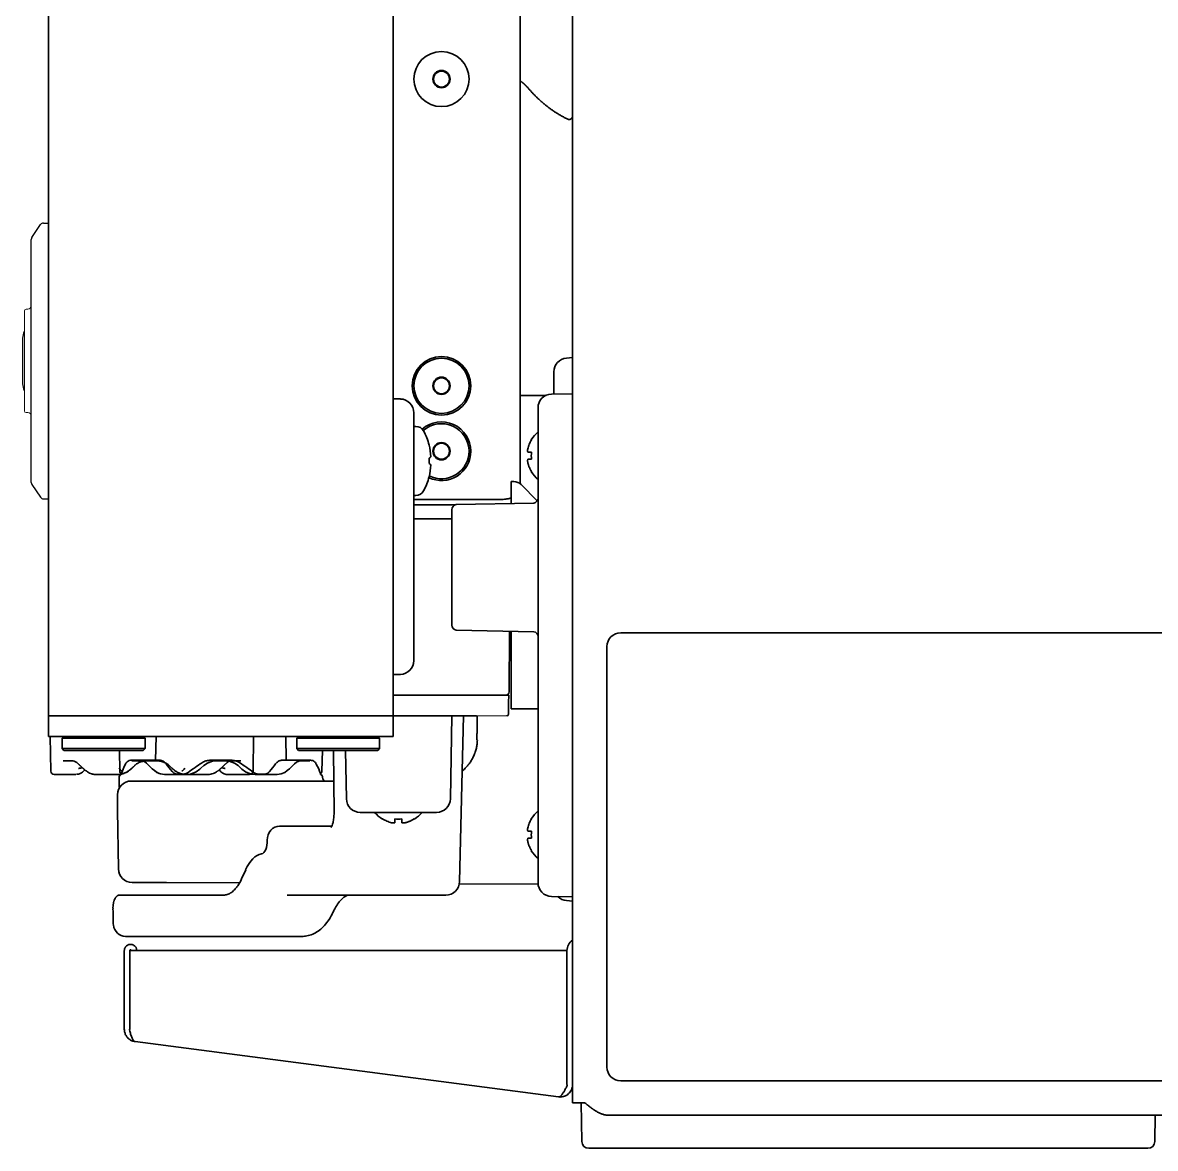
# Model space of a CAD drawing. Extents: x 6569 to 10251, y -294 to 3100.
# Drawn here: x 7409.8 to 7574.1, y 1270.8 to 1434.2 of the extents above; entities that cross this region are included whole.
import ezdxf

# ---------------------------------------------------------------- set-up
doc = ezdxf.new("R2010")
doc.units = 0
doc.header["$LTSCALE"] = 5
doc.layers.get('0').update_dxf_attribs({"linetype": 'CONTINUOUS', "lineweight": 0})
doc.layers.add('1', color=7, linetype='CONTINUOUS', true_color=0xffffff)
doc.layers.add('GEOM', color=7, linetype='CONTINUOUS')

msp = doc.modelspace()

# ---------------------------------------------------------------- linework, layer by layer
at = {"color": 7, "linetype": 'Continuous'}
for p, q in [((7410.06, 1377.83), (7410.06, 1392.33)), ((7410.06, 1377.83), (7410.06, 1392.33)), ((7410.56, 1392.58), (7410.31, 1392.58)), ((7410.56, 1392.58), (7410.31, 1392.58)), ((7410.56, 1377.58), (7410.31, 1377.58)), ((7410.56, 1377.58), (7410.31, 1377.58))]:
    msp.add_line(p, q, dxfattribs=at)
msp.add_line((7475.62, 1333.58), (7480.02, 1333.58))
for centre, radius, start, end in [((7410.31, 1392.33), 0.25, 90, 180), ((7410.31, 1392.33), 0.25, 90, 180), ((7410.56, 1393.08), 0.5, 270, 0), ((7410.56, 1393.08), 0.5, 270, 0), ((7410.31, 1377.83), 0.25, 180, 270), ((7410.31, 1377.83), 0.25, 180, 270), ((7410.56, 1377.08), 0.5, 0, 90), ((7410.56, 1377.08), 0.5, 0, 90)]:
    msp.add_arc(centre, radius, start, end, dxfattribs=at)
at = {"layer": '1', "color": 7, "linetype": 'Continuous', "lineweight": 35}
for p, q in [((7489.56, 1277.43), (7489.56, 1893.33)), ((7413.56, 1333.58), (7413.56, 1891.08)), ((7463.56, 1333.58), (7463.56, 1891.08)), ((7481.96, 1367.26), (7481.96, 1549.94)), ((7488.69, 1385.48), (7489.56, 1385.56)), ((7486.86, 1380.28), (7486.86, 1383.49)), ((7485.73, 1380.09), (7481.96, 1380.06)), ((7486.53, 1380.27), (7489.56, 1380.33)), ((7463.56, 1379.58), (7464.6, 1379.56)), ((7466.56, 1377.56), (7466.56, 1341.6)), ((7484.56, 1373.27), (7484.56, 1378.27)), ((7466.86, 1375.58), (7466.56, 1375.58)), ((7483.59, 1373.63), (7483.62, 1373.63)), ((7468.77, 1372.88), (7468.76, 1372.88)), ((7484.56, 1314.38), (7484.56, 1373.27)), ((7483.62, 1369.03), (7483.59, 1369.03)), ((7468.77, 1368.28), (7468.76, 1368.28)), ((7480.66, 1366.09), (7480.66, 1367.58)), ((7480.66, 1367.58), (7481.04, 1367.58)), ((7484.45, 1364.79), (7482.1, 1367.14)), ((7466.56, 1365.58), (7466.86, 1365.58)), ((7480.66, 1366.09), (7480.66, 1364.39)), ((7466.56, 1364.98), (7479.53, 1364.98)), ((7472.5, 1364.18), (7466.56, 1364.18)), ((7483.94, 1364.46), (7472.68, 1364.24)), ((7472.06, 1362.18), (7466.56, 1362.18)), ((7472.06, 1363.5), (7472.06, 1355.13)), ((7472.06, 1355.13), (7472.06, 1346.76)), ((7472.68, 1346.02), (7483.94, 1345.79)), ((7480.44, 1345.86), (7480.37, 1337.07)), ((7480.66, 1345.86), (7480.66, 1344.08)), ((7597.56, 1345.63), (7496.56, 1345.63)), ((7480.66, 1344.08), (7480.66, 1336.05)), ((7494.56, 1343.63), (7494.56, 1282.63)), ((7464.6, 1339.6), (7463.56, 1339.58)), ((7480.06, 1336.58), (7463.56, 1336.58)), ((7480.06, 1336.58), (7480.31, 1336.58)), ((7480.31, 1336.58), (7480.3, 1335.54)), ((7480.66, 1334.58), (7480.66, 1336.05)), ((7480.3, 1335.54), (7480.27, 1333.82)), ((7482.52, 1334.58), (7480.66, 1334.58)), ((7484.52, 1334.58), (7482.52, 1334.58)), ((7484.52, 1334.58), (7484.56, 1334.58)), ((7413.56, 1333.58), (7415.56, 1333.58)), ((7413.56, 1330.58), (7413.56, 1333.58)), ((7461.56, 1333.58), (7415.56, 1333.58)), ((7461.56, 1333.58), (7463.56, 1333.58)), ((7463.56, 1330.58), (7463.56, 1333.58)), ((7463.56, 1333.58), (7470.02, 1333.58)), ((7472.61, 1333.58), (7470.02, 1333.58)), ((7471.85, 1321.54), (7472.06, 1333.58)), ((7472.61, 1333.58), (7475.21, 1333.58)), ((7473.19, 1309.53), (7473.75, 1333.58)), ((7475.62, 1333.58), (7475.21, 1333.58)), ((7415.56, 1330.58), (7413.56, 1330.58)), ((7413.81, 1330.58), (7413.9, 1325.57)), ((7461.56, 1330.58), (7415.56, 1330.58)), ((7415.81, 1330.58), (7415.56, 1330.33)), ((7415.56, 1330.33), (7421.56, 1330.33)), ((7415.56, 1330.33), (7415.56, 1328.83)), ((7421.56, 1330.33), (7427.56, 1330.33)), ((7427.56, 1330.33), (7427.31, 1330.58)), ((7427.56, 1328.83), (7427.56, 1330.33)), ((7429.16, 1330.58), (7429.1, 1327.17)), ((7443.23, 1325.57), (7443.31, 1330.58)), ((7448.03, 1327.16), (7447.97, 1330.58)), ((7449.81, 1330.58), (7449.56, 1330.33)), ((7449.56, 1330.33), (7455.56, 1330.33)), ((7449.56, 1330.33), (7449.56, 1328.83)), ((7455.56, 1330.33), (7461.56, 1330.33)), ((7461.56, 1330.33), (7461.31, 1330.58)), ((7463.56, 1330.58), (7461.56, 1330.58)), ((7461.56, 1328.83), (7461.56, 1330.33)), ((7475.7, 1330.08), (7475.76, 1330.07)), ((7415.56, 1328.83), (7427.56, 1328.83)), ((7415.56, 1328.83), (7415.81, 1328.58)), ((7427.31, 1328.58), (7415.81, 1328.58)), ((7423.9, 1325.57), (7423.85, 1328.58)), ((7427.31, 1328.58), (7427.56, 1328.83)), ((7449.56, 1328.83), (7461.56, 1328.83)), ((7449.56, 1328.83), (7449.81, 1328.58)), ((7461.31, 1328.58), (7449.81, 1328.58)), ((7453.23, 1325.57), (7453.28, 1328.58)), ((7454.91, 1328.58), (7454.98, 1319.49)), ((7456.78, 1321.54), (7456.66, 1328.58)), ((7461.31, 1328.58), (7461.56, 1328.83)), ((7415.67, 1327.08), (7416.98, 1327.08)), ((7425.45, 1327.13), (7427.11, 1327.13)), ((7425.67, 1327.08), (7426.98, 1327.08)), ((7427.26, 1327.08), (7429.87, 1327.08)), ((7427.78, 1326.71), (7427.87, 1326.62)), ((7435.51, 1325.85), (7435.66, 1325.99)), ((7435.66, 1325.99), (7436.07, 1326.36)), ((7436.07, 1326.36), (7436.6, 1326.74)), ((7436.59, 1326.73), (7437.35, 1327.01)), ((7436.6, 1326.74), (7437.37, 1327.02)), ((7436.95, 1327.13), (7440.18, 1327.13)), ((7437.13, 1327.07), (7437.26, 1327.08)), ((7437.26, 1327.08), (7439.87, 1327.08)), ((7437.37, 1327.02), (7437.97, 1327.08)), ((7439.16, 1327.08), (7439.78, 1327.01)), ((7439.87, 1327.08), (7440, 1327.07)), ((7440.15, 1327.08), (7441.46, 1327.08)), ((7441.06, 1326.36), (7441.47, 1325.99)), ((7441.47, 1325.99), (7441.62, 1325.85)), ((7441.62, 1325.85), (7442.13, 1325.47)), ((7450.02, 1327.13), (7451.63, 1327.13)), ((7450.15, 1327.08), (7451.46, 1327.08)), ((7414.46, 1325.08), (7414.4, 1325.08)), ((7417.55, 1325.08), (7414.46, 1325.08)), ((7420.39, 1325.08), (7422.64, 1325.08)), ((7423.81, 1324.63), (7423.81, 1323.22)), ((7425.57, 1324.13), (7430.53, 1324.13)), ((7430.39, 1325.08), (7433.58, 1325.08)), ((7430.53, 1324.13), (7454.94, 1324.13)), ((7432.27, 1325.13), (7433.03, 1325.13)), ((7434.49, 1325.08), (7436.74, 1325.08)), ((7442.67, 1325.08), (7439.58, 1325.08)), ((7442.13, 1325.47), (7442.95, 1325.14)), ((7442.67, 1325.08), (7442.73, 1325.08)), ((7442.95, 1325.14), (7443.55, 1325.08)), ((7443.55, 1325.08), (7446.74, 1325.08)), ((7444.1, 1325.13), (7444.86, 1325.13)), ((7423.56, 1319.88), (7423.57, 1322.13)), ((7423.71, 1311.37), (7423.56, 1319.88)), ((7458.78, 1319.58), (7469.85, 1319.58)), ((7447.06, 1317.58), (7454.65, 1317.58)), ((7462.01, 1318.6), (7462.01, 1318.63)), ((7466.61, 1318.63), (7466.61, 1318.6)), ((7483.59, 1318.63), (7483.62, 1318.63)), ((7484.56, 1309.38), (7484.56, 1314.38)), ((7483.62, 1314.03), (7483.59, 1314.03)), ((7442.16, 1311.23), (7441.56, 1309.92)), ((7430.66, 1309.38), (7425.7, 1309.4)), ((7441.26, 1309.34), (7430.66, 1309.38)), ((7484.58, 1309.15), (7473.15, 1309.2)), ((7448.16, 1307.58), (7462.21, 1307.58)), ((7462.21, 1307.58), (7471.19, 1307.58)), ((7486.53, 1307.38), (7489.56, 1307.33)), ((7489.56, 1306.7), (7488.69, 1306.77)), ((7454.82, 1305.05), (7454.89, 1305.19)), ((7424.71, 1301.58), (7441.54, 1301.58)), ((7450.33, 1301.58), (7441.54, 1301.58)), ((7424.56, 1288.34), (7424.56, 1299.53)), ((7425.36, 1299.53), (7488.76, 1299.53)), ((7425.36, 1288.24), (7425.36, 1299.53)), ((7488.76, 1280.18), (7488.76, 1299.53)), ((7424.56, 1288.34), (7424.56, 1288.11)), ((7426.13, 1286.32), (7487.53, 1278.29)), ((7488.76, 1280.18), (7488.8, 1279.94)), ((7496.56, 1280.63), (7597.56, 1280.63)), ((7489.56, 1277.43), (7491.36, 1277.43)), ((7490.92, 1271.81), (7490.82, 1277.43)), ((7494.83, 1275.63), (7573.08, 1275.63)), ((7573.08, 1275.63), (7573.41, 1275.63)), ((8198.3, 1275.63), (7573.41, 1275.63)), ((7574.08, 1275.63), (7574.01, 1271.81)), ((7493.39, 1270.83), (7491.92, 1270.83)), ((7573.01, 1270.83), (7493.39, 1270.83))]:
    msp.add_line(p, q, dxfattribs=at)
for points in [[(7426.98, 1327.08), (7427.21, 1327.04), (7427.54, 1326.89), (7427.78, 1326.71)], [(7427.87, 1326.62), (7428.17, 1326.33), (7428.62, 1325.92), (7428.95, 1325.63)], [(7433.58, 1325.08), (7434.18, 1325.14), (7435, 1325.47), (7435.51, 1325.85)], [(7439.78, 1327.01), (7440.55, 1326.73), (7441.06, 1326.36)], [(7441.62, 1325.85), (7442.15, 1325.45), (7442.97, 1325.14), (7443.55, 1325.08)], [(7448.18, 1325.63), (7448.5, 1325.91), (7448.94, 1326.32), (7449.26, 1326.62)], [(7449.26, 1326.62), (7449.52, 1326.84), (7449.88, 1327.03), (7450.15, 1327.08)], [(7428.95, 1325.63), (7429.3, 1325.37), (7429.62, 1325.24)], [(7428.95, 1325.63), (7429.28, 1325.38), (7429.83, 1325.15), (7430.39, 1325.08)], [(7446.74, 1325.08), (7447.29, 1325.15), (7447.83, 1325.37), (7448.18, 1325.63)]]:
    msp.add_lwpolyline(points, dxfattribs=at)
for centre, radius in [((7470.56, 1425.98), 4), ((7470.56, 1425.98), 1.25), ((7470.56, 1425.98), 1.15), ((7470.56, 1381.48), 4.25), ((7470.56, 1381.48), 4), ((7470.56, 1381.48), 1.25), ((7470.56, 1381.48), 1.15), ((7470.56, 1371.98), 1.25), ((7470.56, 1371.98), 1.15)]:
    msp.add_circle(centre, radius, dxfattribs=at)
for centre, radius, start, end in [((7488.86, 1383.49), 2, 95, 180), ((7486.56, 1378.27), 2, 91, 180), ((7464.56, 1377.56), 2, 0, 89), ((7466.86, 1374.33), 1.25, 28.6021, 90), ((7470.56, 1371.98), 4.25, 0, 131.0044), ((7470.56, 1371.98), 4, 0, 131.2314), ((7459.98, 1370.58), 9.08, 14.6676, 28.6021), ((7487.68, 1371.13), 4.8, 130.5417, 148.4186), ((7470.56, 1371.98), 4.25, 244.5618, 0), ((7470.56, 1371.98), 4, 243.7337, 0), ((7487.37, 1371.33), 3.78, 172.3959, 179.9965), ((7459.98, 1370.58), 8.79, 357.391, 2.609), ((7487.37, 1371.33), 3.78, 180.0035, 187.6041), ((7487.68, 1371.53), 4.8, 211.5837, 229.4583), ((7459.98, 1370.58), 9.08, 331.3979, 345.3324), ((7481.04, 1366.08), 1.5, 45, 90), ((7466.86, 1366.83), 1.25, 270, 331.3979), ((7483.81, 1365.2), 0.75, 280, 0), ((7472.81, 1363.5), 0.75, 100, 180), ((7472.81, 1346.76), 0.75, 180, 260), ((7483.81, 1345.06), 0.75, 0, 80), ((7496.56, 1343.63), 2, 90, 180), ((7464.56, 1341.6), 2, 271, 0), ((7479.87, 1337.08), 0.5, 270, 359.5), ((7480.02, 1333.83), 0.25, 270, 359), ((7414.4, 1325.58), 0.5, 181, 270), ((7425.57, 1322.13), 2, 90, 179.75), ((7424.31, 1324.63), 0.5, 108.8046, 180), ((7424.4, 1325.58), 0.5, 181, 241.5061), ((7442.73, 1325.58), 0.5, 270, 359), ((7452.73, 1325.58), 0.5, 304.2335, 359), ((7452.81, 1324.63), 0.5, 0, 64.3154), ((7453.81, 1324.63), 0.5, 180, 270), ((7458.78, 1321.58), 2, 181, 270), ((7469.85, 1321.58), 2, 270, 359), ((7464.51, 1322.7), 4.8, 220.5417, 238.4186), ((7464.12, 1322.7), 4.8, 301.5837, 319.4583), ((7487.68, 1316.13), 4.8, 130.5417, 148.4186), ((7464.31, 1322.38), 3.78, 262.3959, 269.9965), ((7464.31, 1322.38), 3.78, 270.0035, 277.6041), ((7487.37, 1316.33), 3.78, 172.3959, 179.9965), ((7487.37, 1316.33), 3.78, 180.0035, 187.6041), ((7487.68, 1316.53), 4.8, 211.5837, 229.4583), ((7425.71, 1311.4), 2, 181, 269.75), ((7471.19, 1309.58), 2, 270, 358.6477), ((7486.56, 1309.38), 2, 180, 269), ((7488.86, 1308.76), 2, 224.4962, 265), ((7490.56, 1299.53), 1.8, 123.7499, 180), ((7496.56, 1282.63), 2, 180, 270), ((7491.92, 1271.83), 1, 181, 270), ((7573.01, 1271.83), 1, 270, 359)]:
    msp.add_arc(centre, radius, start, end, dxfattribs=at)
for centre, major_axis, ratio, start_param, end_param in [((7459.98, 1370.66), (-9.06, 0), 0.993151, 3.199666, 3.391172), ((7459.98, 1371.24), (9.06, 0), 0.116841, -0.249579, -0.058074), ((7459.98, 1369.92), (-9.06, 0), 0.116841, 3.199666, 3.391172), ((7459.98, 1370.5), (9.06, 0), 0.993151, -0.249579, -0.058074), ((7423.94, 1326), (-0.291, 0.407), 0.279974, 1.394069, 2.961428), ((7424.48, 1326.95), (-1.02, 1.1), 0.279618, 2.945326, 3.131995), ((7432.07, 1327.47), (1.01, 1.11), 0.229329, 3.140606, 3.298642), ((7432.64, 1326.95), (1.02, 1.1), 0.279617, 3.152656, 3.33786), ((7433.19, 1326), (0.291, 0.407), 0.279974, 3.321758, 4.889098), ((7447.06, 1315.58), (0, 2), 0.882948, 0, 1.58825), ((7444.36, 1315.54), (-0.04, 2), 0.469329, 3.215253, 4.702846), ((7444.9, 1305.58), (-0.16, 8), 0.469329, 0.073661, 0.776121), ((7438.82, 1315.58), (-0.16, 8), 0.469329, 3.723546, 3.917714), ((7464.81, 1306.57), (-269.31, 0.08), 0.003713, -1.474593, -1.464607), ((8919.76, 1312.6), (-63.02, 3187.98), 0.4694, 1.563721, 1.564188), ((7424.71, 1303.58), (0, 2), 0.882948, 1.743079, 3.141593)]:
    msp.add_ellipse(centre, major_axis=major_axis, ratio=ratio, start_param=start_param, end_param=end_param, dxfattribs=at)
for points, weights, degree in [([(7483, 1424.83), (7482.77, 1425.08), (7482.52, 1425.31), (7482.25, 1425.53), (7481.96, 1425.72)], [0.54070139398, 0.531593539045, 0.523760912037, 0.517203512957, 0.511921341806], 4), ([(7423.82, 1307.57), (7431.36, 1307.58), (7438.94, 1307.58)], [1, 0.999602795439, 1], 2)]:
    msp.add_rational_spline(points, weights, degree=degree, dxfattribs=at)
msp.add_rational_spline([(7489.56, 1420.64), (7489.57, 1420.53), (7489.54, 1420.41), (7489.47, 1420.31), (7489.29, 1420.15), (7489.14, 1420.08), (7488.97, 1420.11), (7487.15, 1421.01), (7485.59, 1422.09), (7484.2, 1423.37), (7483, 1424.83)], [0.53832553243, 0.536126322311, 0.534828077337, 0.54070139398, 0.54070139398, 0.529985887725, 0.54070139398, 0.534816719201, 0.532855160942, 0.534816719201, 0.54070139398], degree=4, knots=[0, 0, 0, 0, 0, 0.049198, 0.049198, 0.049198, 0.11565, 0.11565, 0.11565, 1, 1, 1, 1, 1], dxfattribs=at)
for points, knots in [([(7483.62, 1373.63), (7483.49, 1373.42), (7483.39, 1373.21), (7483.25, 1372.89), (7483.21, 1372.78), (7483.13, 1372.55), (7483.1, 1372.44), (7483.07, 1372.33)], [0, 0, 0, 0, 0.5, 0.5, 0.75, 0.75, 1, 1, 1, 1]), ([(7483.62, 1370.83), (7483.49, 1370.83), (7483.39, 1370.83), (7483.25, 1370.83), (7483.21, 1370.83), (7483.13, 1370.83), (7483.1, 1370.83), (7483.07, 1370.83)], [0, 0, 0, 0, 0.5, 0.5, 0.75, 0.75, 1, 1, 1, 1]), ([(7480.16, 1365.08), (7480.19, 1365.09), (7480.23, 1365.09), (7480.29, 1365.1), (7480.32, 1365.11), (7480.41, 1365.13), (7480.51, 1365.15), (7480.62, 1365.17), (7480.66, 1365.18)], [0, 0, 0, 0, 0.03125, 0.03125, 0.0625, 0.0625, 0.125, 0.175375, 0.175375, 0.175375, 0.175375]), ([(7480.16, 1365.08), (7480.07, 1365.07), (7479.97, 1365.05), (7479.76, 1365.01), (7479.65, 1365), (7479.53, 1364.98)], [0, 0, 0, 0, 0.462959, 0.462959, 1, 1, 1, 1]), ([(7473.56, 1325.56), (7473.68, 1325.66), (7473.79, 1325.76), (7474.04, 1326), (7474.18, 1326.15), (7474.34, 1326.34), (7474.37, 1326.37), (7474.43, 1326.45), (7474.52, 1326.57), (7474.61, 1326.68), (7474.78, 1326.93), (7474.88, 1327.09), (7475.07, 1327.43), (7475.16, 1327.6), (7475.28, 1327.87), (7475.32, 1327.96), (7475.37, 1328.1), (7475.39, 1328.15), (7475.43, 1328.24), (7475.44, 1328.29), (7475.52, 1328.52), (7475.57, 1328.71), (7475.66, 1329.09), (7475.69, 1329.28), (7475.72, 1329.53), (7475.73, 1329.58), (7475.74, 1329.68), (7475.74, 1329.73), (7475.75, 1329.87), (7475.76, 1329.97), (7475.76, 1330.07)], [0.4513858, 0.4513858, 0.4513858, 0.4513858, 0.5, 0.5, 0.5625, 0.5625, 0.578125, 0.578125, 0.59375, 0.625, 0.625, 0.6875, 0.6875, 0.75, 0.75, 0.78125, 0.78125, 0.796875, 0.796875, 0.8125, 0.8125, 0.875, 0.875, 0.9375, 0.9375, 0.953125, 0.953125, 0.96875, 0.96875, 1, 1, 1, 1]), ([(7417.01, 1327.06), (7417.04, 1327.07), (7417.16, 1327.07), (7417.47, 1326.96), (7417.73, 1326.75), (7417.87, 1326.62)], [0, 0, 0, 0, 0.150522, 0.575829, 1, 1, 1, 1]), ([(7417.63, 1325.11), (7417.74, 1325.1), (7417.98, 1325.12), (7418.33, 1325.28), (7418.62, 1325.51), (7418.76, 1325.68), (7418.81, 1325.76)], [0, 0, 0, 0, 0.21859, 0.528603, 0.788995, 1, 1, 1, 1]), ([(7417.91, 1325.96), (7417.94, 1325.96), (7417.96, 1325.96), (7417.99, 1325.96), (7417.99, 1325.96), (7418.01, 1325.96), (7418.02, 1325.97), (7418.08, 1325.97), (7418.14, 1325.98), (7418.27, 1326.01), (7418.35, 1326.03), (7418.44, 1326.06), (7418.46, 1326.07), (7418.47, 1326.07)], [0, 0, 0, 0, 0.11711, 0.11711, 0.146387, 0.146387, 0.175664, 0.234219, 0.468438, 0.468438, 0.936876, 0.936876, 1, 1, 1, 1]), ([(7425.43, 1325.81), (7425.41, 1325.8), (7425.39, 1325.78), (7425.36, 1325.75), (7425.31, 1325.71), (7425.26, 1325.67), (7425.16, 1325.59), (7425.09, 1325.54), (7424.98, 1325.48), (7424.94, 1325.45), (7424.87, 1325.41), (7424.83, 1325.39), (7424.72, 1325.33), (7424.64, 1325.3), (7424.4, 1325.2), (7424.24, 1325.16), (7424.04, 1325.12), (7424, 1325.11), (7423.91, 1325.1), (7423.87, 1325.09), (7423.79, 1325.09), (7423.73, 1325.08), (7423.66, 1325.08), (7423.62, 1325.08), (7423.6, 1325.08), (7423.58, 1325.08)], [0, 0, 0, 0, 0.03125, 0.03125, 0.0625, 0.125, 0.125, 0.25, 0.25, 0.3125, 0.3125, 0.375, 0.375, 0.5, 0.5, 0.75, 0.75, 0.8125, 0.8125, 0.875, 0.875, 0.9375, 0.96875, 0.96875, 1, 1, 1, 1]), ([(7424.05, 1325.12), (7424.13, 1325.13), (7424.46, 1325.2), (7425.02, 1325.44), (7425.42, 1325.76), (7425.6, 1325.94)], [0, 0, 0, 0, 0.135124, 0.581329, 1, 1, 1, 1]), ([(7424.74, 1326.59), (7424.48, 1326.1), (7424.29, 1325.6), (7424.15, 1325.1), (7424.15, 1325.1), (7424.15, 1325.1), (7424.15, 1325.1)], [0, 0, 0, 0, 1, 1, 1, 1.002251, 1.002251, 1.002251, 1.002251]), ([(7425.45, 1327.13), (7425.33, 1327.14), (7425.1, 1327.03), (7424.87, 1326.83), (7424.77, 1326.66), (7424.74, 1326.59)], [0.0399952, 0.0399952, 0.0399952, 0.0399952, 0.4094432, 0.746124, 1, 1, 1, 1]), ([(7425.59, 1325.96), (7425.59, 1325.96), (7425.6, 1325.96), (7425.61, 1325.96), (7425.61, 1325.96), (7425.62, 1325.96), (7425.62, 1325.97), (7425.64, 1325.97), (7425.65, 1325.98), (7425.66, 1325.99)], [0, 0, 0, 0, 0.252304, 0.252304, 0.31538, 0.31538, 0.378456, 0.504607, 1, 1, 1, 1]), ([(7427.97, 1327.08), (7427.92, 1327.08), (7427.88, 1327.08), (7427.79, 1327.07), (7427.74, 1327.07), (7427.61, 1327.06), (7427.43, 1327.04), (7427.26, 1327), (7427.13, 1326.96), (7427.09, 1326.95), (7427.02, 1326.93), (7427, 1326.92), (7426.96, 1326.91), (7426.94, 1326.9), (7426.75, 1326.83), (7426.6, 1326.76), (7426.38, 1326.62), (7426.31, 1326.58), (7426.2, 1326.5), (7426.17, 1326.47), (7426.1, 1326.42), (7426.07, 1326.39), (7426.04, 1326.36)], [0, 0, 0, 0, 0.0625, 0.0625, 0.125, 0.125, 0.25, 0.375, 0.375, 0.4375, 0.4375, 0.46875, 0.46875, 0.5, 0.5, 0.75, 0.75, 0.875, 0.875, 0.9375, 0.9375, 1, 1, 1, 1]), ([(7426.09, 1326.38), (7426.08, 1326.38), (7426.08, 1326.37), (7426.06, 1326.36), (7426.05, 1326.36), (7426.04, 1326.36)], [0, 0, 0, 0, 0.421377, 0.421377, 1, 1, 1, 1]), ([(7427.11, 1327.13), (7427.56, 1327.13), (7428.01, 1327.13), (7428.9, 1327.13), (7429.34, 1327.13), (7429.79, 1327.13)], [0, 0, 0, 0, 0.5, 0.5, 1, 1, 1, 1]), ([(7431.11, 1326.34), (7431.08, 1326.37), (7431.05, 1326.4), (7430.98, 1326.46), (7430.95, 1326.48), (7430.84, 1326.56), (7430.7, 1326.66), (7430.54, 1326.74), (7430.39, 1326.82), (7430.3, 1326.86), (7430.05, 1326.95), (7429.88, 1327), (7429.66, 1327.04), (7429.61, 1327.05), (7429.52, 1327.06), (7429.48, 1327.06), (7429.34, 1327.07), (7429.25, 1327.08), (7429.16, 1327.08)], [0, 0, 0, 0, 0.0625, 0.0625, 0.125, 0.125, 0.25, 0.375, 0.375, 0.5, 0.5, 0.75, 0.75, 0.8125, 0.8125, 0.875, 0.875, 1, 1, 1, 1]), ([(7430.64, 1326.61), (7430.63, 1326.63), (7430.61, 1326.65), (7430.57, 1326.69), (7430.55, 1326.71), (7430.5, 1326.77), (7430.46, 1326.8), (7430.35, 1326.9), (7430.28, 1326.95), (7430.2, 1327), (7430.19, 1327), (7430.17, 1327.02), (7430.16, 1327.02), (7430.13, 1327.03), (7430.11, 1327.04), (7430.06, 1327.07), (7429.99, 1327.1), (7429.92, 1327.11), (7429.87, 1327.12), (7429.85, 1327.12), (7429.82, 1327.13), (7429.8, 1327.13), (7429.79, 1327.13)], [0, 0, 0, 0, 0.0625, 0.0625, 0.125, 0.125, 0.25, 0.25, 0.5, 0.5, 0.53125, 0.53125, 0.5625, 0.5625, 0.625, 0.625, 0.75, 0.875, 0.875, 0.9375, 0.9375, 1, 1, 1, 1]), ([(7431.54, 1325.96), (7431.53, 1325.96), (7431.53, 1325.96), (7431.52, 1325.96), (7431.52, 1325.96), (7431.51, 1325.96), (7431.51, 1325.97), (7431.49, 1325.97), (7431.48, 1325.98), (7431.47, 1325.99), (7431.47, 1325.99), (7431.47, 1325.99)], [0, 0, 0, 0, 0.241749, 0.241749, 0.302186, 0.302186, 0.362623, 0.483498, 0.966996, 0.966996, 1, 1, 1, 1]), ([(7431.63, 1325.85), (7431.7, 1325.78), (7431.86, 1325.65), (7432.03, 1325.53), (7432.12, 1325.47)], [0, 0, 0, 0, 0.467048, 1, 1, 1, 1]), ([(7433.55, 1325.08), (7433.54, 1325.08), (7433.54, 1325.08), (7433.53, 1325.08), (7433.51, 1325.08), (7433.48, 1325.08), (7433.4, 1325.08), (7433.34, 1325.09), (7433.22, 1325.1), (7433.13, 1325.11), (7433.01, 1325.13), (7432.97, 1325.14), (7432.89, 1325.16), (7432.85, 1325.17), (7432.73, 1325.21), (7432.57, 1325.26), (7432.41, 1325.33), (7432.3, 1325.39), (7432.26, 1325.41), (7432.19, 1325.45), (7432.15, 1325.48), (7432.04, 1325.54), (7431.97, 1325.59), (7431.87, 1325.67), (7431.82, 1325.71), (7431.76, 1325.76), (7431.73, 1325.79), (7431.72, 1325.8), (7431.71, 1325.81), (7431.71, 1325.81), (7431.7, 1325.81)], [0, 0, 0, 0, 0.007812, 0.007812, 0.015625, 0.03125, 0.0625, 0.125, 0.125, 0.25, 0.25, 0.3125, 0.3125, 0.375, 0.375, 0.5, 0.625, 0.625, 0.6875, 0.6875, 0.75, 0.75, 0.875, 0.875, 0.9375, 0.96875, 0.984375, 0.992187, 0.992187, 1, 1, 1, 1]), ([(7435.83, 1326.78), (7435.87, 1326.81), (7435.91, 1326.84), (7436, 1326.89), (7436.04, 1326.91), (7436.18, 1326.97), (7436.27, 1327.01), (7436.39, 1327.05), (7436.41, 1327.05), (7436.46, 1327.06), (7436.48, 1327.07), (7436.55, 1327.09), (7436.6, 1327.1), (7436.75, 1327.12), (7436.85, 1327.13), (7436.95, 1327.13)], [0, 0, 0, 0, 0.125, 0.125, 0.25, 0.25, 0.5, 0.5, 0.5625, 0.5625, 0.625, 0.625, 0.75, 0.75, 1, 1, 1, 1]), ([(7439.21, 1325.96), (7439.19, 1325.96), (7439.17, 1325.96), (7439.14, 1325.96), (7439.14, 1325.96), (7439.12, 1325.96), (7439.11, 1325.97), (7439.04, 1325.97), (7438.99, 1325.98), (7438.86, 1326.01), (7438.77, 1326.03), (7438.68, 1326.06), (7438.67, 1326.07), (7438.66, 1326.07)], [0, 0, 0, 0, 0.117336, 0.117336, 0.14667, 0.14667, 0.176004, 0.234673, 0.469345, 0.469345, 0.93869, 0.93869, 1, 1, 1, 1]), ([(7439.26, 1326.62), (7439.4, 1326.76), (7439.68, 1326.97), (7439.99, 1327.08), (7440.11, 1327.07), (7440.14, 1327.06)], [0, 0, 0, 0, 0.4263, 0.854439, 1, 1, 1, 1]), ([(7440.18, 1327.13), (7440.23, 1327.13), (7440.28, 1327.12), (7440.38, 1327.12), (7440.43, 1327.11), (7440.58, 1327.09), (7440.67, 1327.07), (7440.79, 1327.03), (7440.81, 1327.02), (7440.86, 1327.01), (7440.88, 1327), (7440.95, 1326.97), (7441, 1326.95), (7441.13, 1326.89), (7441.22, 1326.84), (7441.3, 1326.78)], [0, 0, 0, 0, 0.125, 0.125, 0.25, 0.25, 0.5, 0.5, 0.5625, 0.5625, 0.625, 0.625, 0.75, 0.75, 1, 1, 1, 1]), ([(7447.34, 1327.13), (7447.33, 1327.13), (7447.31, 1327.13), (7447.28, 1327.12), (7447.26, 1327.12), (7447.21, 1327.11), (7447.18, 1327.1), (7447.07, 1327.07), (7447, 1327.04), (7446.91, 1326.99), (7446.9, 1326.98), (7446.89, 1326.97), (7446.88, 1326.96), (7446.85, 1326.95), (7446.83, 1326.93), (7446.77, 1326.89), (7446.74, 1326.86), (7446.63, 1326.77), (7446.55, 1326.69), (7446.48, 1326.61)], [0, 0, 0, 0, 0.0625, 0.0625, 0.125, 0.125, 0.25, 0.25, 0.5, 0.5, 0.53125, 0.53125, 0.5625, 0.5625, 0.625, 0.625, 0.75, 0.75, 1, 1, 1, 1]), ([(7447.34, 1327.13), (7447.78, 1327.13), (7448.23, 1327.13), (7449.12, 1327.13), (7449.57, 1327.13), (7450.02, 1327.13)], [0, 0, 0, 0, 0.5, 0.5, 1, 1, 1, 1]), ([(7452.39, 1326.59), (7452.37, 1326.63), (7452.29, 1326.79), (7452.09, 1327), (7451.81, 1327.14), (7451.67, 1327.12), (7451.64, 1327.11)], [0, 0, 0, 0, 0.14284, 0.551091, 0.908393, 1, 1, 1, 1]), ([(7453.03, 1325.08), (7453.02, 1325.12), (7453.01, 1325.16), (7453, 1325.2), (7452.87, 1325.67), (7452.66, 1326.13), (7452.39, 1326.59)], [-0.089757, -0.089757, -0.089757, -0.089757, 0, 0, 0, 1, 1, 1, 1]), ([(7418.95, 1325.63), (7418.95, 1325.62), (7418.96, 1325.62), (7418.98, 1325.61), (7418.99, 1325.6), (7419.03, 1325.59), (7419.05, 1325.59), (7419.07, 1325.59)], [0, 0, 0, 0, 0.121788, 0.121788, 0.560894, 0.560894, 1, 1, 1, 1]), ([(7419.07, 1325.59), (7419.17, 1325.51), (7419.26, 1325.43), (7419.47, 1325.31), (7419.58, 1325.25), (7419.71, 1325.2), (7419.74, 1325.19), (7419.8, 1325.17), (7419.83, 1325.16), (7419.91, 1325.13), (7419.97, 1325.12), (7420.15, 1325.09), (7420.27, 1325.08), (7420.39, 1325.08)], [0, 0, 0, 0, 0.25, 0.25, 0.5, 0.5, 0.5625, 0.5625, 0.625, 0.625, 0.75, 0.75, 1, 1, 1, 1]), ([(7432.27, 1325.13), (7432.24, 1325.13), (7432.2, 1325.13), (7432.13, 1325.14), (7432.1, 1325.14), (7432.03, 1325.16), (7431.99, 1325.17), (7431.94, 1325.19), (7431.93, 1325.2), (7431.89, 1325.21), (7431.88, 1325.22), (7431.79, 1325.26), (7431.73, 1325.3), (7431.64, 1325.37), (7431.61, 1325.4), (7431.57, 1325.44), (7431.56, 1325.45), (7431.53, 1325.48), (7431.52, 1325.5), (7431.5, 1325.51)], [0, 0, 0, 0, 0.125, 0.125, 0.25, 0.25, 0.375, 0.375, 0.4375, 0.4375, 0.5, 0.5, 0.75, 0.75, 0.875, 0.875, 0.9375, 0.9375, 1, 1, 1, 1]), ([(7433.03, 1325.13), (7433.1, 1325.13), (7433.17, 1325.13), (7433.3, 1325.15), (7433.37, 1325.17), (7433.47, 1325.2), (7433.5, 1325.21), (7433.57, 1325.24), (7433.6, 1325.26), (7433.7, 1325.3), (7433.76, 1325.34), (7433.82, 1325.38)], [0, 0, 0, 0, 0.25, 0.25, 0.5, 0.5, 0.625, 0.625, 0.75, 0.75, 1, 1, 1, 1]), ([(7436.74, 1325.08), (7436.86, 1325.08), (7436.98, 1325.09), (7437.21, 1325.13), (7437.33, 1325.16), (7437.47, 1325.22), (7437.5, 1325.23), (7437.55, 1325.26), (7437.58, 1325.27), (7437.66, 1325.31), (7437.71, 1325.34), (7437.87, 1325.43), (7437.96, 1325.51), (7438.06, 1325.59)], [0, 0, 0, 0, 0.25, 0.25, 0.5, 0.5, 0.5625, 0.5625, 0.625, 0.625, 0.75, 0.75, 1, 1, 1, 1]), ([(7438.35, 1325.71), (7438.43, 1325.61), (7438.63, 1325.38), (7439.05, 1325.16), (7439.4, 1325.05), (7439.58, 1325.08), (7439.58, 1325.08)], [0, 0, 0, 0, 0.282067, 0.625167, 0.992662, 1, 1, 1, 1]), ([(7443.31, 1325.38), (7443.34, 1325.36), (7443.37, 1325.34), (7443.43, 1325.31), (7443.46, 1325.29), (7443.56, 1325.24), (7443.62, 1325.21), (7443.72, 1325.18), (7443.76, 1325.17), (7443.83, 1325.15), (7443.86, 1325.15), (7443.96, 1325.13), (7444.03, 1325.13), (7444.1, 1325.13)], [0, 0, 0, 0, 0.125, 0.125, 0.25, 0.25, 0.5, 0.5, 0.625, 0.625, 0.75, 0.75, 1, 1, 1, 1]), ([(7445.63, 1325.51), (7445.6, 1325.48), (7445.57, 1325.45), (7445.51, 1325.4), (7445.49, 1325.37), (7445.43, 1325.32), (7445.39, 1325.3), (7445.33, 1325.26), (7445.3, 1325.24), (7445.2, 1325.19), (7445.13, 1325.17), (7445.03, 1325.14), (7445, 1325.14), (7444.93, 1325.13), (7444.89, 1325.13), (7444.86, 1325.13)], [0, 0, 0, 0, 0.125, 0.125, 0.25, 0.25, 0.375, 0.375, 0.5, 0.5, 0.75, 0.75, 0.875, 0.875, 1, 1, 1, 1]), ([(7454.98, 1319.49), (7454.98, 1319.37), (7454.97, 1319), (7454.91, 1318.42), (7454.77, 1317.86), (7454.62, 1317.5), (7454.54, 1317.37), (7454.52, 1317.36), (7454.52, 1317.36)], [0, 0, 0, 0, 0.116399, 0.342461, 0.562711, 0.74914, 0.925027, 1, 1, 1, 1]), ([(7462.01, 1318.63), (7462.22, 1318.51), (7462.43, 1318.4), (7462.75, 1318.26), (7462.86, 1318.22), (7463.09, 1318.14), (7463.2, 1318.11), (7463.31, 1318.08)], [0, 0, 0, 0, 0.5, 0.5, 0.75, 0.75, 1, 1, 1, 1]), ([(7464.81, 1318.63), (7464.81, 1318.51), (7464.81, 1318.4), (7464.81, 1318.26), (7464.81, 1318.22), (7464.81, 1318.14), (7464.81, 1318.11), (7464.81, 1318.08)], [0, 0, 0, 0, 0.5, 0.5, 0.75, 0.75, 1, 1, 1, 1]), ([(7483.62, 1318.63), (7483.49, 1318.42), (7483.39, 1318.21), (7483.25, 1317.89), (7483.21, 1317.78), (7483.13, 1317.55), (7483.1, 1317.44), (7483.07, 1317.33)], [0, 0, 0, 0, 0.5, 0.5, 0.75, 0.75, 1, 1, 1, 1]), ([(7483.62, 1315.83), (7483.49, 1315.83), (7483.39, 1315.83), (7483.25, 1315.83), (7483.21, 1315.83), (7483.13, 1315.83), (7483.1, 1315.83), (7483.07, 1315.83)], [0, 0, 0, 0, 0.5, 0.5, 0.75, 0.75, 1, 1, 1, 1]), ([(7438.94, 1307.58), (7439.03, 1307.58), (7439.22, 1307.59), (7439.49, 1307.66), (7439.67, 1307.73), (7439.79, 1307.78), (7439.81, 1307.8), (7439.85, 1307.82), (7439.88, 1307.83), (7439.94, 1307.87), (7439.99, 1307.9), (7440.12, 1307.98), (7440.29, 1308.11), (7440.54, 1308.35), (7440.78, 1308.62), (7440.94, 1308.82), (7441.01, 1308.94)], [0, 0, 0, 0, 0.125, 0.25, 0.375, 0.375, 0.40625, 0.40625, 0.4375, 0.4375, 0.5, 0.5, 0.625, 0.75, 0.875, 1, 1, 1, 1]), ([(7422.92, 1305.58), (7422.91, 1305.71), (7422.92, 1305.84), (7422.93, 1306.03), (7422.94, 1306.09), (7422.95, 1306.19), (7422.96, 1306.22), (7422.97, 1306.28), (7422.97, 1306.31), (7423, 1306.46), (7423.02, 1306.58), (7423.06, 1306.71), (7423.08, 1306.75), (7423.09, 1306.79), (7423.1, 1306.82), (7423.1, 1306.83), (7423.13, 1306.89), (7423.15, 1306.94), (7423.21, 1307.08), (7423.26, 1307.16), (7423.32, 1307.25), (7423.33, 1307.27), (7423.36, 1307.31), (7423.37, 1307.32), (7423.41, 1307.37), (7423.46, 1307.42), (7423.52, 1307.47), (7423.56, 1307.5), (7423.58, 1307.5), (7423.61, 1307.52), (7423.62, 1307.53), (7423.7, 1307.56), (7423.76, 1307.57), (7423.82, 1307.57)], [0, 0, 0, 0, 0.125, 0.125, 0.1875, 0.1875, 0.21875, 0.21875, 0.25, 0.25, 0.375, 0.375, 0.40625, 0.421875, 0.421875, 0.4375, 0.4375, 0.5, 0.5, 0.625, 0.625, 0.65625, 0.65625, 0.6875, 0.6875, 0.75, 0.8125, 0.8125, 0.84375, 0.84375, 0.875, 0.875, 1, 1, 1, 1]), ([(7454.89, 1305.19), (7454.97, 1305.36), (7455.21, 1305.82), (7455.62, 1306.46), (7456.09, 1307.01), (7456.52, 1307.36), (7456.85, 1307.54), (7457.02, 1307.57), (7457.11, 1307.58), (7457.13, 1307.58)], [0, 0, 0, 0, 0.092113, 0.26259, 0.430492, 0.596957, 0.765073, 0.943592, 1, 1, 1, 1]), ([(7450.33, 1301.58), (7450.57, 1301.58), (7451.1, 1301.63), (7451.9, 1301.88), (7452.7, 1302.33), (7453.44, 1302.97), (7454.12, 1303.79), (7454.56, 1304.52), (7454.78, 1304.97), (7454.82, 1305.05)], [0, 0, 0, 0, 0.11931, 0.273645, 0.429777, 0.594177, 0.77106, 0.959414, 1, 1, 1, 1]), ([(7422.95, 1303.54), (7422.95, 1303.63), (7422.95, 1303.72), (7422.94, 1303.91), (7422.94, 1304), (7422.94, 1304.09)], [0, 0, 0, 0, 0.5, 0.5, 1, 1, 1, 1]), ([(7426.36, 1299.53), (7426.36, 1299.59), (7426.36, 1299.64), (7426.34, 1299.73), (7426.33, 1299.76), (7426.32, 1299.82), (7426.31, 1299.84), (7426.27, 1299.93), (7426.25, 1299.98), (7426.2, 1300.04), (7426.2, 1300.05), (7426.18, 1300.07), (7426.17, 1300.09), (7426.14, 1300.12), (7426.12, 1300.14), (7426.06, 1300.2), (7426.01, 1300.24), (7425.95, 1300.28), (7425.94, 1300.29), (7425.91, 1300.31), (7425.88, 1300.33), (7425.81, 1300.36), (7425.75, 1300.38), (7425.71, 1300.39), (7425.7, 1300.4), (7425.67, 1300.4), (7425.65, 1300.41), (7425.58, 1300.42), (7425.52, 1300.43), (7425.44, 1300.43), (7425.41, 1300.42), (7425.36, 1300.42), (7425.35, 1300.42), (7425.32, 1300.41), (7425.3, 1300.41), (7425.23, 1300.4), (7425.18, 1300.38), (7425.11, 1300.35), (7425.09, 1300.35), (7425.07, 1300.33), (7425.05, 1300.33), (7425.01, 1300.31), (7424.99, 1300.29), (7424.92, 1300.24), (7424.87, 1300.2), (7424.82, 1300.15), (7424.81, 1300.14), (7424.79, 1300.12), (7424.76, 1300.09), (7424.72, 1300.03), (7424.68, 1299.98), (7424.66, 1299.94), (7424.66, 1299.92), (7424.64, 1299.9), (7424.64, 1299.88), (7424.61, 1299.82), (7424.59, 1299.76), (7424.58, 1299.67), (7424.57, 1299.64), (7424.57, 1299.59), (7424.56, 1299.56), (7424.56, 1299.53)], [0, 0, 0, 0, 0.0625, 0.0625, 0.09375, 0.09375, 0.125, 0.125, 0.1875, 0.1875, 0.203125, 0.203125, 0.21875, 0.21875, 0.25, 0.25, 0.3125, 0.3125, 0.328125, 0.328125, 0.34375, 0.375, 0.40625, 0.40625, 0.421875, 0.421875, 0.4375, 0.4375, 0.5, 0.5, 0.53125, 0.53125, 0.546875, 0.546875, 0.5625, 0.5625, 0.625, 0.625, 0.640625, 0.640625, 0.65625, 0.65625, 0.6875, 0.6875, 0.75, 0.75, 0.765625, 0.765625, 0.78125, 0.8125, 0.84375, 0.84375, 0.859375, 0.859375, 0.875, 0.875, 0.9375, 0.9375, 0.96875, 0.96875, 1, 1, 1, 1]), ([(7425.56, 1299.53), (7425.56, 1299.54), (7425.56, 1299.55), (7425.55, 1299.58), (7425.54, 1299.59), (7425.53, 1299.6), (7425.53, 1299.61), (7425.51, 1299.61), (7425.51, 1299.62), (7425.5, 1299.62), (7425.49, 1299.62), (7425.48, 1299.63), (7425.47, 1299.63), (7425.46, 1299.63), (7425.45, 1299.63), (7425.44, 1299.62), (7425.43, 1299.62), (7425.41, 1299.61), (7425.4, 1299.61), (7425.4, 1299.6), (7425.39, 1299.59), (7425.38, 1299.59), (7425.38, 1299.58), (7425.37, 1299.57), (7425.37, 1299.56), (7425.37, 1299.55), (7425.37, 1299.54), (7425.36, 1299.53), (7425.36, 1299.53)], [0, 0, 0, 0, 0.125, 0.125, 0.25, 0.25, 0.3125, 0.3125, 0.375, 0.375, 0.4375, 0.4375, 0.5, 0.5, 0.5625, 0.5625, 0.625, 0.6875, 0.6875, 0.75, 0.75, 0.8125, 0.8125, 0.875, 0.875, 0.9375, 0.9375, 1, 1, 1, 1]), ([(7425.31, 1288.01), (7425.34, 1287.9), (7425.37, 1287.79), (7425.42, 1287.58), (7425.45, 1287.47), (7425.51, 1287.27), (7425.55, 1287.17), (7425.61, 1286.99), (7425.64, 1286.91), (7425.71, 1286.76), (7425.74, 1286.69), (7425.81, 1286.57), (7425.85, 1286.51), (7425.93, 1286.43), (7425.97, 1286.39), (7426.05, 1286.34), (7426.09, 1286.33), (7426.13, 1286.32)], [0, 0, 0, 0, 0.125, 0.125, 0.25, 0.25, 0.375, 0.375, 0.5, 0.5, 0.625, 0.625, 0.75, 0.75, 0.875, 0.875, 1, 1, 1, 1]), ([(7489.55, 1279.85), (7489.54, 1279.73), (7489.51, 1279.62), (7489.43, 1279.39), (7489.39, 1279.29), (7489.27, 1279.08), (7489.2, 1278.98), (7489.04, 1278.81), (7488.96, 1278.72), (7488.77, 1278.58), (7488.67, 1278.52), (7488.46, 1278.41), (7488.35, 1278.37), (7488.12, 1278.31), (7488, 1278.29), (7487.77, 1278.27), (7487.65, 1278.28), (7487.53, 1278.29)], [0, 0, 0, 0, 0.125, 0.125, 0.25, 0.25, 0.375, 0.375, 0.5, 0.5, 0.625, 0.625, 0.75, 0.75, 0.875, 0.875, 1, 1, 1, 1]), ([(7491.36, 1277.43), (7491.4, 1277.4), (7491.44, 1277.37), (7491.51, 1277.31), (7491.62, 1277.22), (7491.73, 1277.13), (7491.94, 1276.96), (7492.08, 1276.85), (7492.3, 1276.68), (7492.37, 1276.63), (7492.48, 1276.55), (7492.52, 1276.53), (7492.59, 1276.48), (7492.63, 1276.45), (7492.81, 1276.33), (7492.95, 1276.24), (7493.24, 1276.07), (7493.39, 1275.99), (7493.67, 1275.86), (7493.82, 1275.81), (7494.03, 1275.74), (7494.11, 1275.72), (7494.21, 1275.7), (7494.25, 1275.69), (7494.32, 1275.67), (7494.36, 1275.67), (7494.54, 1275.64), (7494.68, 1275.63), (7494.83, 1275.63)], [0, 0, 0, 0, 0.03125, 0.03125, 0.0625, 0.125, 0.125, 0.25, 0.25, 0.3125, 0.3125, 0.34375, 0.34375, 0.375, 0.375, 0.5, 0.5, 0.625, 0.625, 0.75, 0.75, 0.8125, 0.8125, 0.84375, 0.84375, 0.875, 0.875, 1, 1, 1, 1])]:
    msp.add_open_spline(points, degree=3, knots=knots, dxfattribs=at)
for points, degree in [([(7483.07, 1372.33), (7483.07, 1372.3), (7483.06, 1372.25), (7483.05, 1372.18), (7483.05, 1372.1), (7483.05, 1372.03), (7483.06, 1371.96), (7483.06, 1371.9), (7483.07, 1371.85), (7483.07, 1371.83)], 3), ([(7483.07, 1371.83), (7483.08, 1371.83), (7483.11, 1371.83), (7483.16, 1371.83), (7483.22, 1371.83), (7483.28, 1371.83), (7483.35, 1371.83), (7483.42, 1371.83), (7483.51, 1371.83), (7483.58, 1371.83), (7483.62, 1371.83)], 3), ([(7483.07, 1370.83), (7483.07, 1370.8), (7483.06, 1370.75), (7483.06, 1370.68), (7483.05, 1370.61), (7483.05, 1370.54), (7483.06, 1370.47), (7483.06, 1370.4), (7483.07, 1370.35), (7483.07, 1370.33)], 3), ([(7483.07, 1370.33), (7483.08, 1370.27), (7483.11, 1370.16), (7483.16, 1370), (7483.22, 1369.84), (7483.28, 1369.69), (7483.35, 1369.54), (7483.42, 1369.38), (7483.51, 1369.21), (7483.58, 1369.09), (7483.62, 1369.03)], 3), ([(7475.74, 1333.58), (7475.72, 1331.83), (7475.7, 1330.08)], 2), ([(7417.87, 1326.62), (7418.45, 1326.06), (7419.09, 1325.51)], 2), ([(7425.51, 1325.85), (7425.66, 1325.99)], 1), ([(7425.66, 1325.99), (7426.09, 1326.38)], 1), ([(7425.66, 1325.99), (7426.07, 1326.36)], 1), ([(7431.5, 1325.51), (7431.2, 1325.88), (7430.91, 1326.24), (7430.64, 1326.61)], 3), ([(7431.06, 1326.36), (7431.47, 1325.99)], 1), ([(7431.47, 1325.99), (7431.62, 1325.85)], 1), ([(7431.47, 1325.99), (7431.62, 1325.85)], 1), ([(7433.82, 1325.38), (7434.47, 1325.85), (7435.15, 1326.32), (7435.83, 1326.78)], 3), ([(7438.06, 1325.52), (7438.69, 1326.07), (7439.25, 1326.62)], 2), ([(7441.3, 1326.78), (7441.98, 1326.32), (7442.65, 1325.85), (7443.31, 1325.38)], 3), ([(7446.48, 1326.61), (7446.22, 1326.24), (7445.93, 1325.88), (7445.63, 1325.51)], 3), ([(7448.24, 1327.13), (7448.67, 1327.13), (7449.1, 1327.13), (7449.53, 1327.13)], 3), ([(7423.58, 1325.08), (7423.48, 1325.08), (7423.28, 1325.08), (7422.97, 1325.08), (7422.75, 1325.08), (7422.64, 1325.08)], 3), ([(7434.49, 1325.08), (7434.38, 1325.08), (7434.16, 1325.08), (7433.84, 1325.08), (7433.65, 1325.08), (7433.55, 1325.08)], 3), ([(7463.31, 1318.08), (7463.34, 1318.08), (7463.39, 1318.07), (7463.47, 1318.07), (7463.54, 1318.07), (7463.61, 1318.07), (7463.68, 1318.07), (7463.75, 1318.07), (7463.79, 1318.08), (7463.81, 1318.08)], 3), ([(7463.81, 1318.08), (7463.81, 1318.1), (7463.81, 1318.13), (7463.81, 1318.18), (7463.81, 1318.23), (7463.81, 1318.29), (7463.81, 1318.36), (7463.81, 1318.43), (7463.81, 1318.52), (7463.81, 1318.59), (7463.81, 1318.63)], 3), ([(7464.81, 1318.08), (7464.84, 1318.08), (7464.89, 1318.07), (7464.96, 1318.07), (7465.03, 1318.07), (7465.1, 1318.07), (7465.17, 1318.07), (7465.24, 1318.07), (7465.29, 1318.08), (7465.31, 1318.08)], 3), ([(7465.31, 1318.08), (7465.37, 1318.1), (7465.48, 1318.13), (7465.64, 1318.18), (7465.8, 1318.23), (7465.95, 1318.29), (7466.1, 1318.36), (7466.26, 1318.43), (7466.43, 1318.52), (7466.55, 1318.59), (7466.61, 1318.63)], 3), ([(7483.07, 1317.33), (7483.07, 1317.3), (7483.06, 1317.25), (7483.05, 1317.18), (7483.05, 1317.1), (7483.05, 1317.03), (7483.06, 1316.96), (7483.06, 1316.9), (7483.07, 1316.85), (7483.07, 1316.83)], 3), ([(7483.07, 1316.83), (7483.08, 1316.83), (7483.11, 1316.83), (7483.16, 1316.83), (7483.22, 1316.83), (7483.28, 1316.83), (7483.35, 1316.83), (7483.42, 1316.83), (7483.51, 1316.83), (7483.58, 1316.83), (7483.62, 1316.83)], 3), ([(7483.07, 1315.83), (7483.07, 1315.8), (7483.06, 1315.75), (7483.06, 1315.68), (7483.05, 1315.61), (7483.05, 1315.54), (7483.06, 1315.47), (7483.06, 1315.4), (7483.07, 1315.35), (7483.07, 1315.33)], 3), ([(7483.07, 1315.33), (7483.08, 1315.27), (7483.11, 1315.16), (7483.16, 1315), (7483.22, 1314.84), (7483.28, 1314.69), (7483.35, 1314.54), (7483.42, 1314.38), (7483.51, 1314.21), (7483.58, 1314.09), (7483.62, 1314.03)], 3), ([(7422.97, 1303.23), (7422.95, 1303.34), (7422.95, 1303.44), (7422.95, 1303.54)], 3), ([(7424.56, 1288.11), (7424.56, 1288.03), (7424.57, 1287.87), (7424.62, 1287.64), (7424.7, 1287.41), (7424.8, 1287.2), (7424.93, 1287.01), (7425.09, 1286.83), (7425.27, 1286.67), (7425.46, 1286.54), (7425.67, 1286.44), (7425.9, 1286.36), (7426.05, 1286.33), (7426.13, 1286.32)], 3), ([(7425.31, 1288.01), (7425.33, 1288.09), (7425.35, 1288.16), (7425.36, 1288.24)], 3), ([(7425.31, 1288.01), (7425.31, 1288.04), (7425.32, 1288.08), (7425.32, 1288.11)], 3), ([(7425.32, 1288.11), (7425.34, 1288.15), (7425.35, 1288.2), (7425.36, 1288.24)], 3), ([(7488.8, 1279.94), (7488.76, 1279.87), (7488.68, 1279.72), (7488.57, 1279.5), (7488.45, 1279.29), (7488.34, 1279.09), (7488.23, 1278.91), (7488.12, 1278.74), (7488.01, 1278.6), (7487.91, 1278.48), (7487.81, 1278.39), (7487.71, 1278.33), (7487.62, 1278.29), (7487.56, 1278.29), (7487.53, 1278.29)], 3), ([(7489.55, 1279.85), (7489.56, 1279.93), (7489.56, 1280), (7489.56, 1280.08)], 3)]:
    msp.add_open_spline(points, degree=degree, dxfattribs=at)
at = {"layer": 'GEOM', "color": 7, "linetype": 'Continuous'}
for p, q in [((7411.15, 1403), (7412.42, 1404.86)), ((7411.15, 1403), (7412.42, 1404.86)), ((7412.83, 1405.08), (7413.56, 1405.08)), ((7412.83, 1405.08), (7413.56, 1405.08)), ((7413.56, 1365.08), (7413.56, 1405.08)), ((7413.56, 1365.08), (7413.56, 1405.08)), ((7411.06, 1367.43), (7411.06, 1402.72)), ((7411.06, 1367.43), (7411.06, 1402.72)), ((7409.81, 1388.39), (7409.81, 1381.76)), ((7409.81, 1388.39), (7409.81, 1381.76)), ((7411.15, 1367.15), (7412.42, 1365.3)), ((7411.15, 1367.15), (7412.42, 1365.3)), ((7412.83, 1365.08), (7413.56, 1365.08)), ((7412.83, 1365.08), (7413.56, 1365.08))]:
    msp.add_line(p, q, dxfattribs=at)
for centre, radius, start, end in [((7412.83, 1404.58), 0.5, 90, 145.7131), ((7412.83, 1404.58), 0.5, 90, 145.7131), ((7411.56, 1402.72), 0.5, 145.7131, 180), ((7411.56, 1402.72), 0.5, 145.7131, 180), ((7411.81, 1388.39), 2, 151.1918, 180), ((7411.81, 1388.39), 2, 151.1918, 180), ((7411.81, 1381.76), 2, 180, 208.7012), ((7411.81, 1381.76), 2, 180, 208.7012), ((7411.56, 1367.43), 0.5, 180, 214.2869), ((7411.56, 1367.43), 0.5, 180, 214.2869), ((7412.83, 1365.58), 0.5, 214.2869, 270), ((7412.83, 1365.58), 0.5, 214.2869, 270)]:
    msp.add_arc(centre, radius, start, end, dxfattribs=at)

doc.saveas('drawing.dxf')
